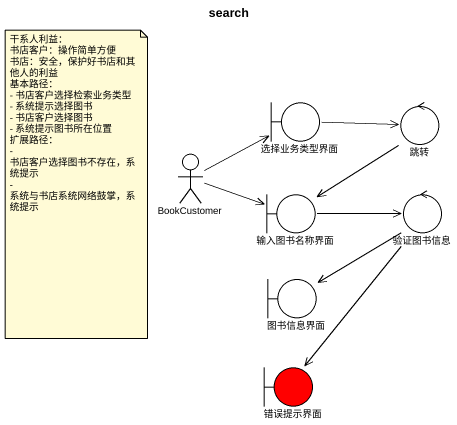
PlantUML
@startuml
title search
boundary 选择业务类型界面
control 跳转
actor BookCustomer
boundary 输入图书名称界面
control 验证图书信息
boundary 图书信息界面
boundary 错误提示界面 #FF0000
选择业务类型界面 -right-> 跳转
跳转 --> 输入图书名称界面
BookCustomer -right-> 选择业务类型界面
BookCustomer -right-> 输入图书名称界面
输入图书名称界面 -right-> 验证图书信息
验证图书信息 --> 图书信息界面
验证图书信息 --> 错误提示界面
note as N1
  干系人利益：
  书店客户：操作简单方便
  书店：安全，保护好书店和其他人的利益
  基本路径：
  - 书店客户选择检索业务类型
  - 系统提示选择图书
  - 书店客户选择图书
  - 系统提示图书所在位置
  扩展路径：
  - 书店客户选择图书不存在，系统提示
  - 系统与书店系统网络鼓掌，系统提示
end note
@enduml
